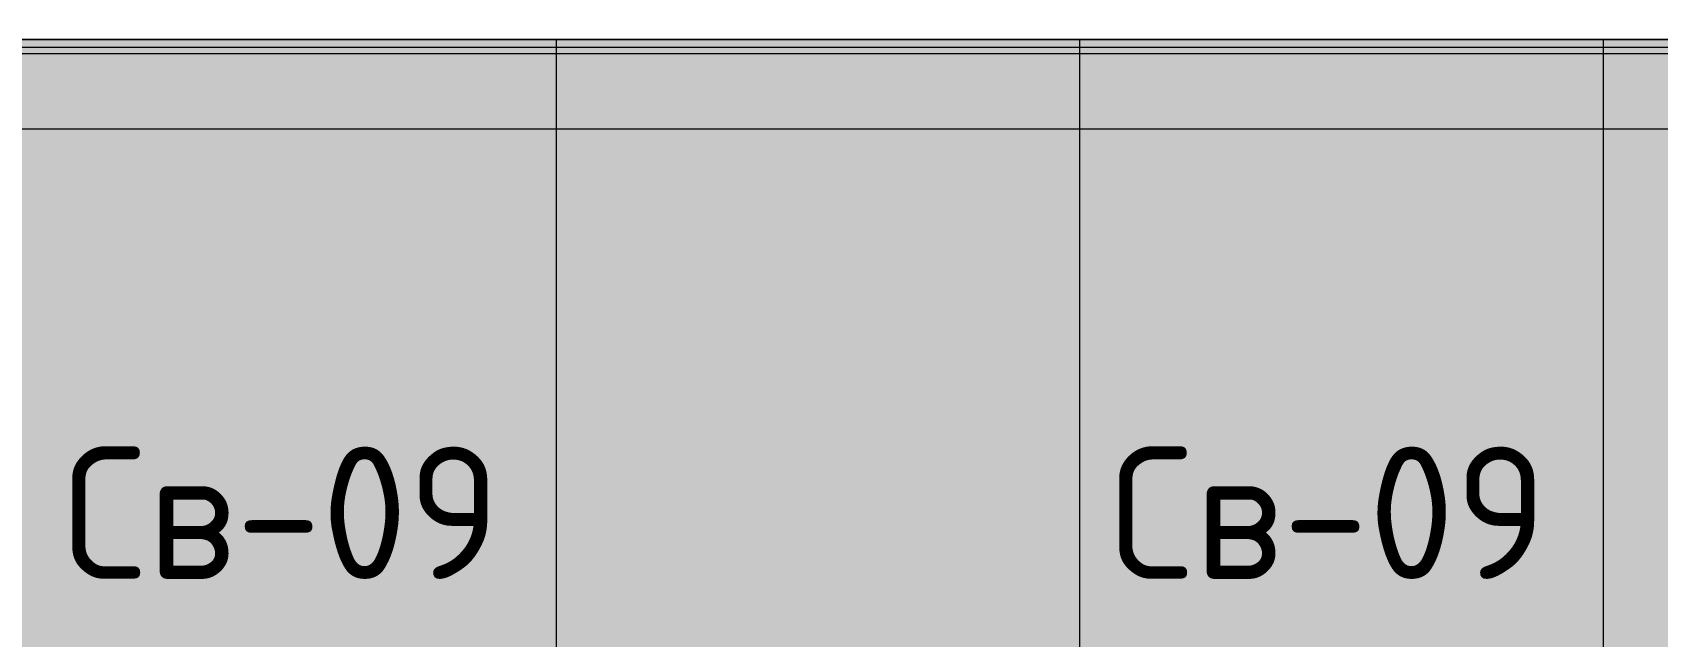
# Model space of a CAD drawing. Header units: millimetres. Extents: x -13069 to 207500, y -71366 to 56785.
# Drawn here: x 169572 to 171435, y 17584 to 18276 of the extents above; entities that cross this region are included whole.
import ezdxf

# ---------------------------------------------------------------- set-up
doc = ezdxf.new("R2010")
doc.units = ezdxf.units.MM
doc.layers.add('PDF _Подложка без мебели', color=7, linetype='Continuous')
doc.layers.add('PDF _Текст', color=7, linetype='Continuous')
doc.layers.add('PDF _Потолки', color=7, linetype='Continuous', lineweight=5, true_color=0x535353)
doc.styles.add('PDF GOST Common', font='GOST_Common.ttf')

msp = doc.modelspace()

# ---------------------------------------------------------------- linework, layer by layer
at = {"layer": 'PDF _Подложка без мебели', "lineweight": 18}
msp.add_lwpolyline([(168168.321, 18418.344), (168168.321, 18268.344), (174004.521, 18268.344), (174004.521, 18418.344), (173855.821, 18418.344), (173855.821, 19692.443), (173985.82, 19692.443), (173985.82, 19732.443), (173815.824, 19732.443), (173815.824, 18418.344)], close=True, dxfattribs=at)
for points in [[(168659.922, 15071.841), (168202.525, 15071.841), (168192.82, 18259.341), (173966.819, 18259.341), (173973.423, 17449.243)], [(168209.422, 15078.741), (168199.723, 18252.441), (173960.02, 18252.441)]]:
    msp.add_lwpolyline(points, dxfattribs=at)
at = {"layer": 'PDF _Потолки', "color": 7, "lineweight": 13}
msp.add_lwpolyline([(168183.824, 18268.344), (168178.624, 15062.841), (173365.922, 15062.841), (173365.922, 18268.344)], close=True, dxfattribs=at)
for points in [[(170172.221, 18268.344), (170172.221, 15062.841)], [(170772.221, 18268.344), (170772.221, 15062.841)], [(171372.221, 18268.344), (171372.221, 15062.841)], [(173365.922, 18165.542), (168183.657, 18165.542)]]:
    msp.add_lwpolyline(points, dxfattribs=at)
at = {"layer": 'PDF _Потолки', "color": 254, "lineweight": 0, "true_color": 0xcae6ff, "transparency": 33554559}
msp.add_solid([(168183.824, 18268.344), (173365.922, 18268.344), (168178.624, 15062.841), (173365.922, 15062.841)], dxfattribs=at)

# ---------------------------------------------------------------- texts
at = {"layer": 'PDF _Текст', "char_height": 151.5063, "attachment_point": 4, "style": 'PDF GOST Common'}
for insert in [(169607.083, 17726.119), (170806.877, 17726.119)]:
    msp.add_mtext('Св-09', dxfattribs=dict(at, insert=insert))

doc.saveas('drawing.dxf')
